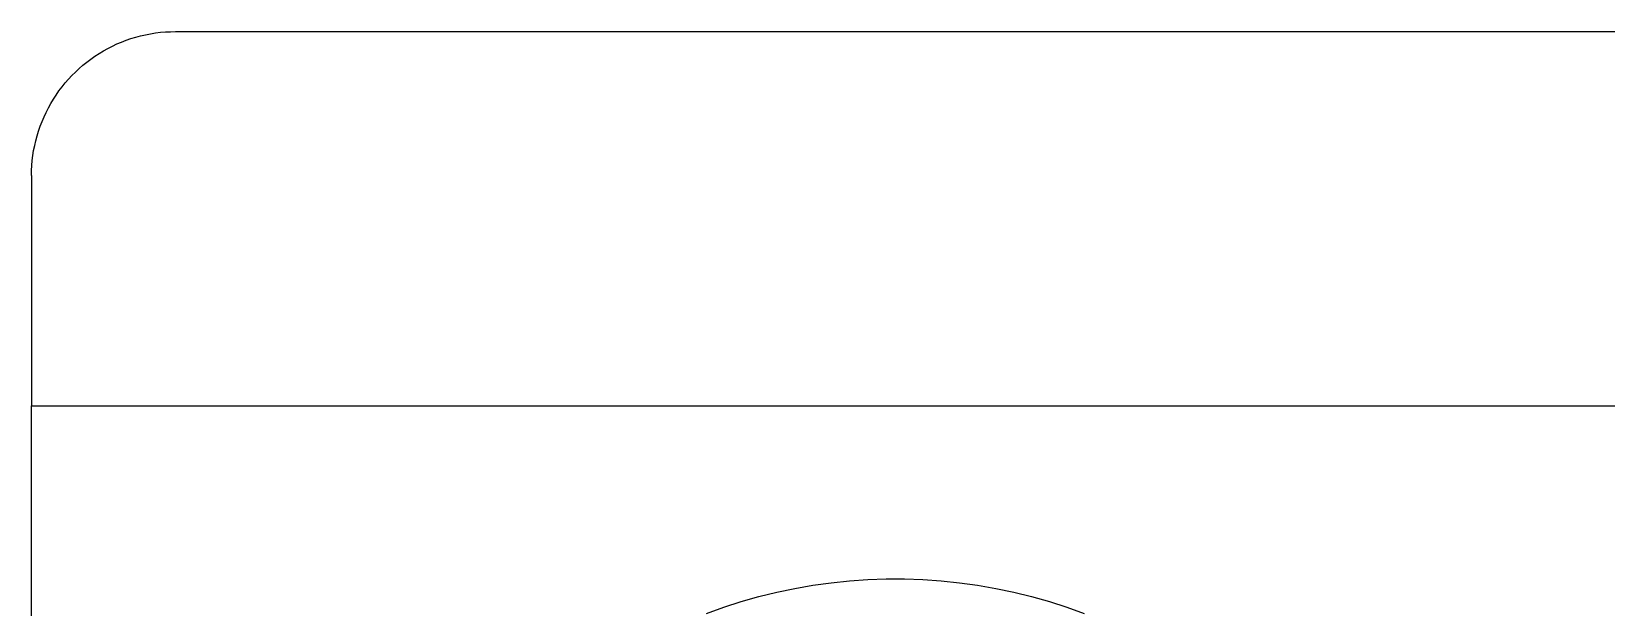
# Model space of a CAD drawing. Header units: millimetres. Extents: x -573 to 3430, y 0 to 3769.
# Drawn here: x 174.04 to 184.98, y 474.47 to 478.47 of the extents above; entities that cross this region are included whole.
import ezdxf

# ---------------------------------------------------------------- set-up
doc = ezdxf.new("R2010")
doc.units = ezdxf.units.MM
doc.layers.add('01 Basic thick', color=7, linetype='Continuous', lineweight=35)

msp = doc.modelspace()

# ---------------------------------------------------------------- linework, layer by layer
at = {"layer": '01 Basic thick', "lineweight": -3}
for p, q in [((174.664, 478.399, -368.054), (174.697, 478.412, -368.054)), ((174.697, 478.412, -368.054), (174.73, 478.423, -368.054)), ((174.73, 478.423, -368.054), (174.763, 478.433, -368.054)), ((174.763, 478.433, -368.054), (174.797, 478.442, -368.054)), ((174.797, 478.442, -368.054), (174.831, 478.45, -368.054)), ((174.831, 478.45, -368.054), (174.865, 478.457, -368.054)), ((174.865, 478.457, -368.054), (174.9, 478.462, -368.054)), ((174.9, 478.462, -368.054), (174.934, 478.467, -368.054)), ((174.934, 478.467, -368.054), (174.969, 478.47, -368.054)), ((174.969, 478.47, -368.054), (175.004, 478.471, -368.054)), ((175.004, 478.471, -368.054), (175.039, 478.472, -368.054)), ((175.039, 478.472, -368.054), (239.539, 478.472, -368.054)), ((174.451, 478.281, -368.054), (174.48, 478.301, -368.054)), ((174.48, 478.301, -368.054), (174.509, 478.32, -368.054)), ((174.509, 478.32, -368.054), (174.539, 478.338, -368.054)), ((174.539, 478.338, -368.054), (174.57, 478.355, -368.054)), ((174.57, 478.355, -368.054), (174.601, 478.371, -368.054)), ((174.601, 478.371, -368.054), (174.632, 478.386, -368.054)), ((174.632, 478.386, -368.054), (174.664, 478.399, -368.054)), ((174.32, 478.167, -368.054), (174.344, 478.191, -368.054)), ((174.344, 478.191, -368.054), (174.37, 478.215, -368.054)), ((174.37, 478.215, -368.054), (174.396, 478.238, -368.054)), ((174.396, 478.238, -368.054), (174.423, 478.26, -368.054)), ((174.423, 478.26, -368.054), (174.451, 478.281, -368.054)), ((174.23, 478.06, -368.054), (174.251, 478.088, -368.054)), ((174.251, 478.088, -368.054), (174.273, 478.115, -368.054)), ((174.273, 478.115, -368.054), (174.296, 478.141, -368.054)), ((174.296, 478.141, -368.054), (174.32, 478.167, -368.054)), ((174.156, 477.942, -368.054), (174.173, 477.972, -368.054)), ((174.173, 477.972, -368.054), (174.191, 478.002, -368.054)), ((174.191, 478.002, -368.054), (174.21, 478.031, -368.054)), ((174.21, 478.031, -368.054), (174.23, 478.06, -368.054)), ((174.112, 477.847, -368.054), (174.126, 477.879, -368.054)), ((174.126, 477.879, -368.054), (174.14, 477.91, -368.054)), ((174.14, 477.91, -368.054), (174.156, 477.942, -368.054)), ((174.069, 477.714, -368.054), (174.078, 477.748, -368.054)), ((174.078, 477.748, -368.054), (174.088, 477.781, -368.054)), ((174.088, 477.781, -368.054), (174.099, 477.814, -368.054)), ((174.099, 477.814, -368.054), (174.112, 477.847, -368.054)), ((174.049, 477.611, -368.054), (174.054, 477.646, -368.054)), ((174.054, 477.646, -368.054), (174.061, 477.68, -368.054)), ((174.061, 477.68, -368.054), (174.069, 477.714, -368.054)), ((174.04, 477.507, -368.054), (174.041, 477.542, -368.054)), ((174.041, 477.542, -368.054), (174.044, 477.577, -368.054)), ((174.044, 477.577, -368.054), (174.049, 477.611, -368.054)), ((174.039, 477.472, -368.054), (174.04, 477.507, -368.054)), ((174.039, 477.472, -368.054), (174.039, 475.874, -368.054)), ((174.039, 475.874, -368.054), (240.539, 475.874, -368.054)), ((174.039, 444.07, -368.054), (174.039, 475.874, -368.054)), ((179.092, 474.549, -368.054), (179.216, 474.579, -368.054)), ((179.216, 474.579, -368.054), (179.341, 474.606, -368.054)), ((179.341, 474.606, -368.054), (179.466, 474.628, -368.054)), ((179.466, 474.628, -368.054), (179.593, 474.645, -368.054)), ((179.593, 474.645, -368.054), (179.72, 474.658, -368.054)), ((179.72, 474.658, -368.054), (179.847, 474.667, -368.054)), ((179.847, 474.667, -368.054), (179.975, 474.672, -368.054)), ((179.975, 474.672, -368.054), (180.103, 474.672, -368.054)), ((180.103, 474.672, -368.054), (180.231, 474.667, -368.054)), ((180.231, 474.667, -368.054), (180.358, 474.658, -368.054)), ((180.358, 474.658, -368.054), (180.485, 474.645, -368.054)), ((180.485, 474.645, -368.054), (180.611, 474.628, -368.054)), ((180.611, 474.628, -368.054), (180.737, 474.606, -368.054)), ((180.737, 474.606, -368.054), (180.862, 474.579, -368.054)), ((180.862, 474.579, -368.054), (180.986, 474.549, -368.054)), ((178.727, 474.432, -368.054), (178.847, 474.475, -368.054)), ((178.847, 474.475, -368.054), (178.969, 474.514, -368.054)), ((178.969, 474.514, -368.054), (179.092, 474.549, -368.054)), ((180.986, 474.549, -368.054), (181.109, 474.514, -368.054)), ((181.109, 474.514, -368.054), (181.231, 474.475, -368.054)), ((181.231, 474.475, -368.054), (181.351, 474.432, -368.054))]:
    msp.add_line(p, q, dxfattribs=at)

doc.saveas('drawing.dxf')
